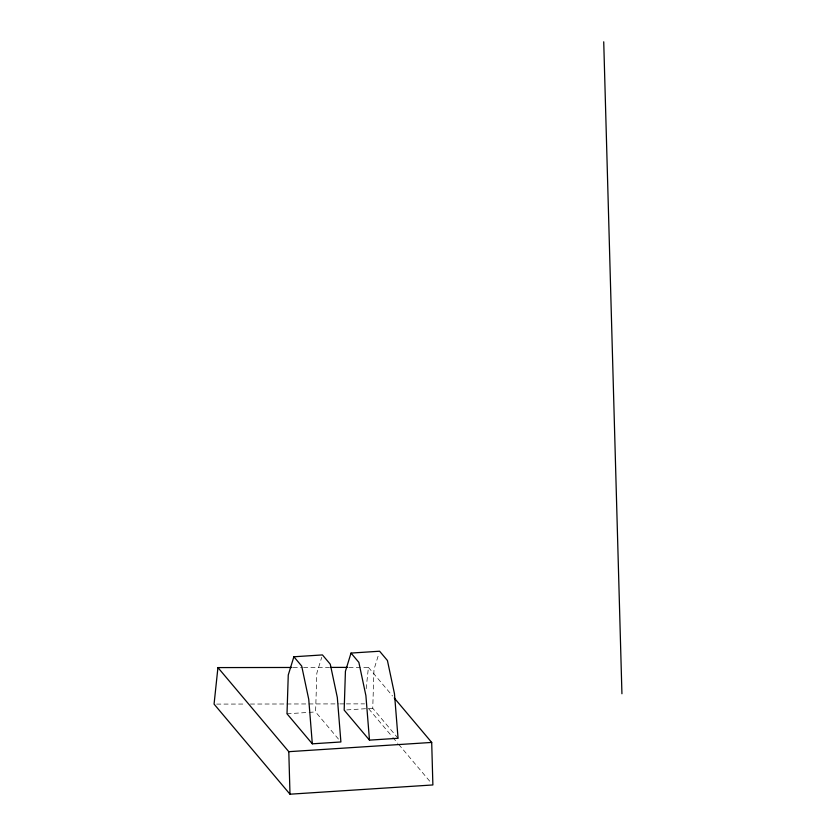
<?xml version="1.0" encoding="UTF-8"?>
<svg xmlns="http://www.w3.org/2000/svg" width="836" height="836" viewBox="0 0 836 836"><rect width="100%" height="100%" fill="white"/><g stroke="black" fill="none" stroke-linecap="round" stroke-linejoin="round"><path stroke-width="0.63" stroke-dasharray="4.18 3.13" d="M338.444 739.066L315.59 711.948L316.844 673.158L321.703 657.357M398.051 738.282L372.741 708.249L373.995 669.458L378.865 653.658M366.158 688.76L368.425 667.358L361.936 667.358M287.009 713.787L307.794 712.45M309.09 712.366L315.59 711.948M346.762 709.921L372.741 708.249M293.185 667.473L302.266 667.452M303.562 667.452L329.509 667.41M348.967 667.379L360.64 667.368M216.66 704.1L245.199 704.048M250.392 704.048L338.601 703.902M339.897 703.902L345.09 703.891M346.386 703.891L364.548 703.87M368.425 667.358L392.565 696.001M368.718 708.813L392.053 736.495M392.878 737.488L397.884 743.423M398.72 744.406L431.219 782.977"/><path stroke-width="1.25" d="M291.879 667.473L217.935 667.588L214.068 704.1L289.987 794.2L432.881 784.952L431.7 742.431L394.237 697.976M293.875 656.772L288.263 675.007L287.009 713.787L312.319 743.821L340.9 741.971L337.316 697.454L330.272 664.202L322.445 654.922L293.875 656.772L301.691 666.052L308.735 699.304L312.319 743.821M351.026 653.073L345.425 671.308L344.171 710.098L369.481 740.132L398.051 738.282L394.477 693.755L387.423 660.503L379.607 651.223L351.026 653.073L358.853 662.352L365.896 695.604L369.481 740.132M217.935 667.588L288.796 751.679L431.7 742.431M330.805 667.41L347.671 667.389M603.728 41.8L621.932 693.755M288.796 751.679L289.987 794.2"/></g></svg>
